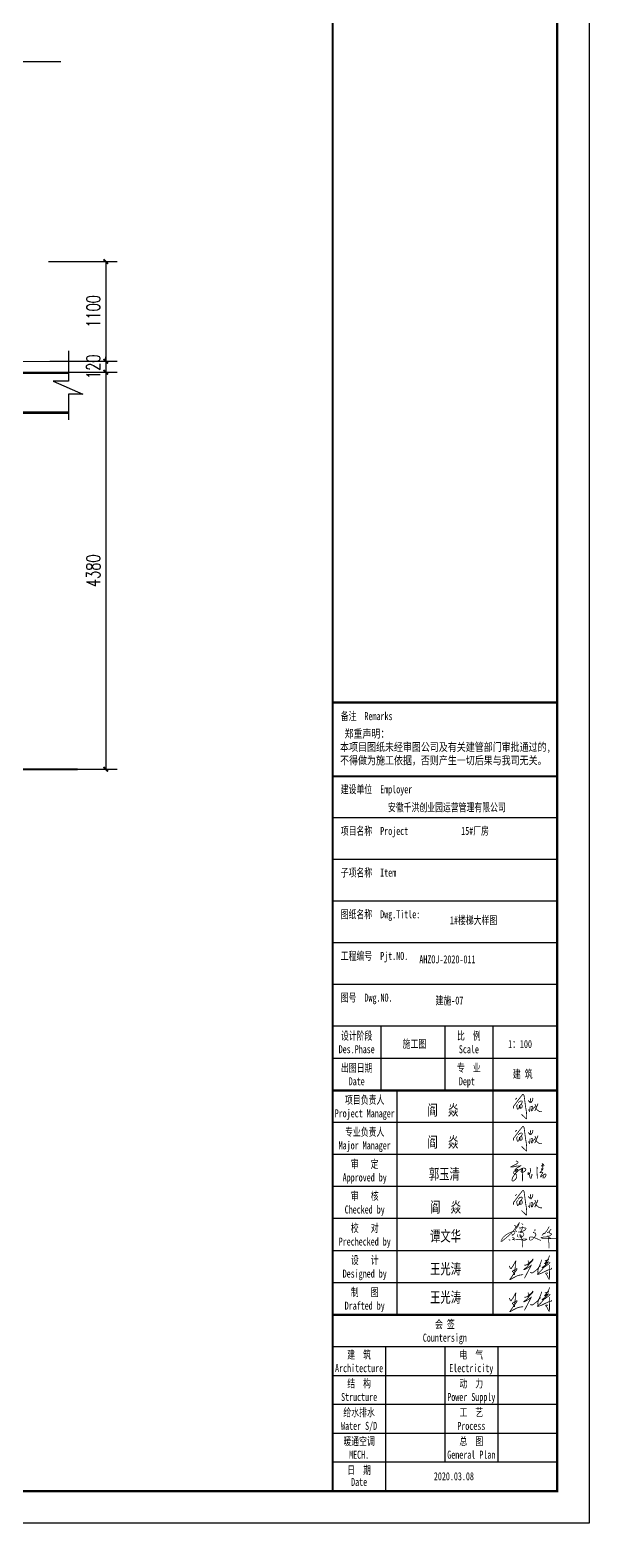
# Model space of a CAD drawing. Extents: x 177291 to 1288761, y 177638 to 322898.
# Drawn here: x 803944 to 810111, y 293928 to 310399 of the extents above; entities that cross this region are included whole.
import ezdxf
from ezdxf.enums import TextEntityAlignment as Align

# ---------------------------------------------------------------- set-up
doc = ezdxf.new("R2010")
doc.units = 0
doc.header["$LTSCALE"] = 1000
for name, color, linetype in [('002', 3, 'Continuous'), ('AXIS', 3, 'Continuous'), ('BORDER', 7, 'Continuous'), ('GZ', 50, 'Continuous'), ('NUM', 7, 'Continuous'), ('PUB_TEXT', 7, 'Continuous'), ('PUB_TITLE', 4, 'Continuous'), ('WALL', 9, 'Continuous'), ('填充', 251, 'Continuous')]:
    doc.layers.add(name, color=color, linetype=linetype)
doc.styles.add('_gyy_title_ST', font='', dxfattribs={"width": 0.8})
doc.styles.add('_TCH_DIM_T3', font='SIMPLEX', dxfattribs={"width": 0.705882, "bigfont": 'GBCBIG'})
doc.styles.get('_gyy_title_ST').set_extended_font_data('SimSun')
doc.dimstyles.new('_TCH_ARCH&&50', dxfattribs={"dimtxt": 148.75, "dimasz": 50, "dimexe": 125, "dimexo": 150, "dimgap": 63.125, "dimtad": 1, "dimdec": 0, "dimzin": 0, "dimdsep": 46, "dimtxsty": '_TCH_DIM_T3', "dimblk": 'ARCHTICK', "dimcen": 0.09, "dimclrt": 7, "dimazin": 2, "dimtfac": 1, "dimtdec": 0, "dimtix": 1, "dimtmove": 2, "dimatfit": 3, "dimfxl": 1, "dimtolj": 1, "dimtzin": 0, "dimarcsym": 0})

# ---------------------------------------------------------------- blocks, each defined once
blk = doc.blocks.new('asdf')
at = {"color": 2, "lineweight": 25, "const_width": 25}
for points in [[(2531180, 1895021), (2531310, 1895199)], [(2531201, 1895196), (2531253, 1895242)], [(2531310, 1895199), (2531428, 1895348)], [(2531428, 1895348), (2531455, 1895365)], [(2531455, 1895365), (2531480, 1895318)], [(2531480, 1895318), (2531529, 1894945)], [(2531612, 1895178), (2531630, 1895135)], [(2531681, 1895194), (2531671, 1895149)], [(2531677, 1895238), (2531681, 1895194)], [(2531744, 1895184), (2531734, 1895144)], [(2531740, 1895244), (2531751, 1895233)], [(2531751, 1895205), (2531744, 1895184)], [(2531751, 1895233), (2531751, 1895205)], [(2531144, 1894910), (2531152, 1894991)], [(2531152, 1894991), (2531180, 1895021)], [(2531288, 1895046), (2531245, 1895006)], [(2531245, 1895006), (2531261, 1894932)], [(2531261, 1894932), (2531271, 1894889)], [(2531271, 1894889), (2531288, 1894893)], [(2531288, 1894893), (2531319, 1894920)], [(2531301, 1895084), (2531314, 1895109)], [(2531314, 1895109), (2531322, 1895121)], [(2531319, 1894920), (2531321, 1894951)], [(2531321, 1894951), (2531334, 1894984)], [(2531322, 1895121), (2531341, 1895136)], [(2531338, 1894938), (2531326, 1894956)], [(2531334, 1894984), (2531336, 1895022)], [(2531346, 1894925), (2531338, 1894938)], [(2531339, 1894936), (2531360, 1894945)], [(2531341, 1895136), (2531372, 1895148)], [(2531345, 1894996), (2531367, 1895042)], [(2531387, 1894925), (2531346, 1894925)], [(2531360, 1894945), (2531351, 1894996)], [(2531367, 1895042), (2531382, 1895054)], [(2531372, 1895148), (2531403, 1895151)], [(2531382, 1895054), (2531401, 1895042)], [(2531409, 1894940), (2531387, 1894925)], [(2531407, 1895082), (2531389, 1895056)], [(2531555, 1894585), (2531397, 1894735)], [(2531401, 1895042), (2531414, 1895027)], [(2531403, 1895151), (2531421, 1895140)], [(2531423, 1895114), (2531407, 1895082)], [(2531421, 1894971), (2531409, 1894940)], [(2531414, 1895027), (2531422, 1895000)], [(2531421, 1895140), (2531423, 1895114)], [(2531422, 1895000), (2531421, 1894971)], [(2531529, 1894945), (2531550, 1894833)], [(2531550, 1894833), (2531558, 1894732)], [(2531558, 1894732), (2531558, 1894626)], [(2531610, 1894887), (2531611, 1894847)], [(2531630, 1895135), (2531645, 1895132)], [(2531658, 1894880), (2531641, 1894811)], [(2531645, 1895132), (2531659, 1895133)], [(2531658, 1895106), (2531656, 1895092)], [(2531671, 1895149), (2531658, 1895106)], [(2531664, 1894948), (2531658, 1894880)], [(2531661, 1894978), (2531664, 1894948)], [(2531671, 1895106), (2531703, 1895096)], [(2531712, 1895127), (2531687, 1895132)], [(2531690, 1894965), (2531741, 1894991)], [(2531728, 1894906), (2531694, 1894847)], [(2531694, 1894847), (2531720, 1894839)], [(2531703, 1895096), (2531716, 1895110)], [(2531734, 1895144), (2531712, 1895127)], [(2531720, 1894839), (2531758, 1894885)], [(2531741, 1894991), (2531728, 1894906)], [(2531758, 1894919), (2531804, 1894953)], [(2531758, 1894885), (2531758, 1894919)], [(2531804, 1894953), (2531821, 1894982)], [(2531835, 1894880), (2531810, 1894836)], [(2531817, 1895058), (2531855, 1894974)], [(2531845, 1894919), (2531835, 1894880)], [(2531855, 1894974), (2531845, 1894919)], [(2531855, 1894949), (2531853, 1894942)], [(2531853, 1894942), (2531864, 1894888)], [(2531878, 1894974), (2531855, 1894949)], [(2531862, 1894897), (2531907, 1894859)], [(2531912, 1895067), (2531878, 1894974)], [(2531907, 1894859), (2531945, 1894828)], [(2531945, 1894828), (2531993, 1894816)], [(2531993, 1894816), (2532034, 1894816)], [(2531558, 1894626), (2531555, 1894585)]]:
    blk.add_lwpolyline(points, dxfattribs=at)
blk = doc.blocks.new('wfadf')
at = {"color": 2, "lineweight": 25, "const_width": 25}
for points in [[(2531221, 1893280), (2531268, 1893267), (2531280, 1893258), (2531285, 1893250), (2531289, 1893239), (2531287, 1893226), (2531279, 1893214), (2531266, 1893200), (2531240, 1893184), (2531192, 1893157), (2531155, 1893142), (2531122, 1893123), (2531089, 1893107), (2531063, 1893096), (2531061, 1893091), (2531109, 1893090), (2531136, 1893095), (2531162, 1893099), (2531182, 1893103), (2531204, 1893109), (2531229, 1893116), (2531261, 1893123), (2531306, 1893123), (2531348, 1893125), (2531368, 1893126), (2531354, 1893113), (2531289, 1893081), (2531258, 1893060), (2531236, 1893048), (2531213, 1893026), (2531203, 1893014), (2531197, 1892999), (2531197, 1892980), (2531197, 1892967), (2531201, 1892959), (2531209, 1892956), (2531223, 1892960), (2531255, 1892976), (2531265, 1892983), (2531278, 1892994), (2531283, 1893005), (2531283, 1893010), (2531280, 1893016), (2531268, 1893016), (2531256, 1893014), (2531231, 1892999), (2531206, 1892983), (2531187, 1892967), (2531163, 1892946), (2531155, 1892932), (2531152, 1892912), (2531156, 1892892), (2531169, 1892880), (2531194, 1892873), (2531218, 1892866), (2531239, 1892852), (2531246, 1892838), (2531245, 1892809), (2531246, 1892782), (2531243, 1892758), (2531229, 1892732), (2531210, 1892706), (2531188, 1892686), (2531165, 1892668), (2531149, 1892657), (2531130, 1892654), (2531116, 1892655), (2531107, 1892664), (2531102, 1892674), (2531102, 1892689), (2531104, 1892708), (2531111, 1892733), (2531129, 1892774), (2531149, 1892807), (2531168, 1892837), (2531190, 1892865), (2531212, 1892893), (2531255, 1892938), (2531298, 1892974), (2531333, 1893002), (2531366, 1893021), (2531413, 1893044), (2531436, 1893054), (2531455, 1893058), (2531478, 1893058), (2531506, 1893051), (2531525, 1893038), (2531531, 1893026), (2531534, 1893013), (2531528, 1892997), (2531522, 1892981), (2531502, 1892960), (2531479, 1892944), (2531442, 1892928), (2531413, 1892927), (2531395, 1892933), (2531387, 1892949), (2531386, 1892964), (2531390, 1892977), (2531398, 1892992), (2531412, 1893015), (2531422, 1893021), (2531431, 1893022), (2531425, 1892920), (2531430, 1892817), (2531432, 1892667), (2531432, 1892642)], [(2531661, 1893048), (2531679, 1893035), (2531682, 1893015), (2531680, 1892967), (2531667, 1892912), (2531644, 1892876), (2531631, 1892856), (2531618, 1892849), (2531606, 1892849), (2531599, 1892860), (2531598, 1892890), (2531603, 1892914), (2531616, 1892915), (2531626, 1892898), (2531636, 1892856), (2531655, 1892804), (2531659, 1892776), (2531664, 1892764), (2531672, 1892749), (2531680, 1892740), (2531686, 1892737), (2531691, 1892736), (2531697, 1892739), (2531704, 1892762), (2531713, 1892817), (2531715, 1892846), (2531715, 1892856), (2531741, 1892842), (2531758, 1892842)], [(2531889, 1893096), (2531883, 1892990), (2531884, 1892899), (2531891, 1892801), (2531895, 1892727)], [(2531975, 1892927), (2531970, 1892912)], [(2531970, 1892912), (2531986, 1892913)], [(2531999, 1892940), (2531975, 1892927)], [(2531986, 1892913), (2531999, 1892914)], [(2532033, 1892977), (2531999, 1892940)], [(2531999, 1892914), (2532006, 1892916)], [(2532003, 1893125), (2532035, 1893127)], [(2532006, 1892916), (2532021, 1892922)], [(2532019, 1893041), (2532060, 1893017)], [(2532020, 1893041), (2532019, 1893034), (2532020, 1893030), (2532021, 1893025), (2532022, 1893021), (2532024, 1893017), (2532028, 1893015), (2532030, 1893014), (2532052, 1893011), (2532057, 1893011)], [(2532021, 1892922), (2532026, 1892925)], [(2532055, 1892899), (2532021, 1892847)], [(2532026, 1892925), (2532030, 1892927)], [(2532030, 1892927), (2532039, 1892927)], [(2532060, 1893017), (2532033, 1892977)], [(2532035, 1893127), (2532056, 1893125)], [(2532039, 1892927), (2532055, 1892923)], [(2532045, 1893207), (2532044, 1893200)], [(2532044, 1893200), (2532056, 1893113)], [(2532059, 1893195), (2532045, 1893207)], [(2532055, 1892923), (2532063, 1892920)], [(2532064, 1892913), (2532055, 1892899)], [(2532056, 1893125), (2532090, 1893125)], [(2532056, 1893113), (2532062, 1893074)], [(2532064, 1893030), (2532057, 1893011)], [(2532075, 1893175), (2532059, 1893195)], [(2532062, 1893074), (2532064, 1893030)], [(2532063, 1892920), (2532064, 1892913)], [(2532063, 1892827), (2532100, 1892857)], [(2532091, 1893154), (2532075, 1893175)], [(2532090, 1893125), (2532105, 1893125)], [(2532105, 1893125), (2532091, 1893154)], [(2532100, 1892857), (2532115, 1892866)], [(2532115, 1892866), (2532132, 1892870)], [(2532132, 1892870), (2532148, 1892870)], [(2532148, 1892870), (2532160, 1892865)], [(2532160, 1892865), (2532166, 1892855)], [(2532166, 1892855), (2532164, 1892834)], [(2531992, 1892787), (2531992, 1892776)], [(2531992, 1892776), (2531999, 1892774)], [(2531996, 1892806), (2531992, 1892787)], [(2532021, 1892847), (2531996, 1892806)], [(2531999, 1892774), (2532017, 1892789)], [(2532017, 1892789), (2532063, 1892827)], [(2532085, 1892819), (2532074, 1892766), (2532074, 1892741), (2532074, 1892734)], [(2532119, 1892759), (2532108, 1892755)], [(2532129, 1892774), (2532119, 1892759)], [(2532133, 1892737), (2532125, 1892733)], [(2532150, 1892805), (2532129, 1892774)], [(2532164, 1892834), (2532150, 1892805)]]:
    blk.add_lwpolyline(points, dxfattribs=at)
blk = doc.blocks.new('2')
at = {"color": 2, "lineweight": 25, "const_width": 25}
for points in [[(2531019, 1890007), (2531024, 1889993), (2531029, 1889982), (2531032, 1889973), (2531035, 1889965), (2531037, 1889959), (2531039, 1889954), (2531041, 1889950), (2531042, 1889946), (2531044, 1889942), (2531045, 1889939), (2531047, 1889936), (2531049, 1889933), (2531050, 1889931), (2531052, 1889928), (2531054, 1889926), (2531057, 1889924), (2531059, 1889922), (2531061, 1889921), (2531064, 1889919), (2531066, 1889918), (2531068, 1889918), (2531070, 1889917), (2531072, 1889917), (2531074, 1889918), (2531075, 1889918), (2531077, 1889920), (2531078, 1889921), (2531079, 1889923), (2531079, 1889925), (2531080, 1889927), (2531081, 1889930), (2531082, 1889932), (2531083, 1889935), (2531084, 1889937), (2531085, 1889940), (2531087, 1889942), (2531089, 1889945), (2531091, 1889948), (2531093, 1889951), (2531096, 1889955), (2531099, 1889958), (2531102, 1889962), (2531106, 1889966), (2531110, 1889971), (2531113, 1889975), (2531117, 1889979), (2531121, 1889984), (2531124, 1889989), (2531128, 1889994), (2531131, 1889999), (2531134, 1890004), (2531137, 1890010), (2531140, 1890015), (2531143, 1890021), (2531145, 1890026), (2531148, 1890032), (2531152, 1890038), (2531155, 1890044), (2531158, 1890051), (2531161, 1890057), (2531165, 1890064), (2531168, 1890070), (2531172, 1890077), (2531175, 1890084), (2531179, 1890091), (2531182, 1890097), (2531186, 1890104), (2531189, 1890111), (2531192, 1890117), (2531195, 1890123), (2531198, 1890128), (2531201, 1890134), (2531204, 1890138), (2531207, 1890143), (2531209, 1890146), (2531211, 1890150), (2531214, 1890152), (2531216, 1890155), (2531217, 1890157), (2531219, 1890158), (2531220, 1890159), (2531221, 1890160), (2531223, 1890161), (2531223, 1890161), (2531224, 1890161), (2531225, 1890161), (2531225, 1890161), (2531226, 1890161), (2531226, 1890161), (2531226, 1890160), (2531226, 1890160), (2531226, 1890159), (2531226, 1890158), (2531225, 1890157), (2531225, 1890156), (2531224, 1890155), (2531224, 1890153), (2531223, 1890151), (2531222, 1890149), (2531221, 1890147), (2531221, 1890144), (2531220, 1890141), (2531219, 1890138), (2531218, 1890135), (2531217, 1890131), (2531216, 1890127), (2531215, 1890123), (2531215, 1890119), (2531214, 1890115), (2531213, 1890110), (2531212, 1890105), (2531212, 1890100), (2531211, 1890096), (2531210, 1890091), (2531210, 1890086), (2531209, 1890081), (2531209, 1890076), (2531209, 1890071), (2531208, 1890066), (2531208, 1890062), (2531208, 1890057), (2531208, 1890053), (2531208, 1890049), (2531208, 1890045), (2531207, 1890041), (2531207, 1890036), (2531207, 1890032), (2531207, 1890028), (2531207, 1890024), (2531207, 1890020), (2531207, 1890015), (2531207, 1890010), (2531207, 1890006), (2531207, 1890000), (2531206, 1889995), (2531206, 1889989), (2531205, 1889983), (2531205, 1889976), (2531204, 1889969), (2531203, 1889962), (2531202, 1889954), (2531201, 1889946), (2531200, 1889937), (2531198, 1889927), (2531197, 1889918), (2531196, 1889907), (2531195, 1889897), (2531194, 1889887), (2531193, 1889877), (2531192, 1889867), (2531191, 1889858), (2531190, 1889849), (2531190, 1889841), (2531190, 1889834), (2531189, 1889828), (2531189, 1889822), (2531189, 1889817), (2531189, 1889812), (2531189, 1889807), (2531189, 1889803), (2531188, 1889798), (2531188, 1889794), (2531188, 1889790), (2531188, 1889786), (2531187, 1889782), (2531187, 1889778), (2531187, 1889774), (2531187, 1889771), (2531187, 1889768), (2531186, 1889764), (2531186, 1889762), (2531186, 1889759), (2531186, 1889757), (2531186, 1889754), (2531185, 1889752), (2531185, 1889750), (2531185, 1889749), (2531185, 1889747), (2531185, 1889746), (2531184, 1889744), (2531184, 1889743), (2531184, 1889742), (2531183, 1889741), (2531183, 1889739), (2531182, 1889738), (2531182, 1889737), (2531181, 1889735), (2531180, 1889734), (2531179, 1889733), (2531178, 1889732), (2531177, 1889732), (2531176, 1889732), (2531174, 1889732), (2531173, 1889733), (2531171, 1889734), (2531169, 1889735), (2531167, 1889736), (2531166, 1889738), (2531164, 1889740), (2531163, 1889742), (2531161, 1889743), (2531160, 1889745), (2531159, 1889747), (2531159, 1889749), (2531158, 1889752), (2531157, 1889754), (2531156, 1889757), (2531156, 1889761), (2531155, 1889764), (2531154, 1889769), (2531154, 1889773), (2531153, 1889777), (2531152, 1889782), (2531151, 1889786), (2531150, 1889790), (2531149, 1889794), (2531148, 1889797), (2531147, 1889800), (2531146, 1889802), (2531145, 1889804), (2531144, 1889806), (2531143, 1889808), (2531141, 1889809), (2531140, 1889811), (2531138, 1889812), (2531137, 1889813), (2531135, 1889815), (2531133, 1889816), (2531131, 1889817), (2531130, 1889819), (2531128, 1889820), (2531126, 1889821), (2531124, 1889823), (2531122, 1889824), (2531120, 1889825), (2531118, 1889827), (2531117, 1889828), (2531115, 1889830), (2531114, 1889831), (2531114, 1889833), (2531114, 1889835), (2531114, 1889837), (2531115, 1889839), (2531116, 1889841), (2531118, 1889844), (2531121, 1889846), (2531124, 1889849), (2531129, 1889852), (2531133, 1889855), (2531139, 1889859), (2531145, 1889862), (2531151, 1889866), (2531158, 1889869), (2531164, 1889873), (2531171, 1889876), (2531177, 1889880), (2531182, 1889883), (2531188, 1889886), (2531193, 1889889), (2531197, 1889891), (2531202, 1889894), (2531207, 1889896), (2531211, 1889899), (2531216, 1889901), (2531220, 1889904), (2531225, 1889907), (2531230, 1889909), (2531234, 1889911), (2531239, 1889914), (2531243, 1889916), (2531246, 1889917), (2531250, 1889919), (2531253, 1889920), (2531255, 1889920), (2531257, 1889920), (2531258, 1889920), (2531259, 1889919), (2531260, 1889918), (2531260, 1889916), (2531260, 1889913), (2531259, 1889910), (2531258, 1889906), (2531257, 1889902), (2531255, 1889897), (2531253, 1889892), (2531251, 1889887), (2531248, 1889881), (2531245, 1889876), (2531241, 1889870), (2531237, 1889864), (2531233, 1889858), (2531229, 1889852), (2531224, 1889846), (2531219, 1889840), (2531214, 1889834), (2531209, 1889828), (2531204, 1889822), (2531199, 1889815), (2531194, 1889809), (2531189, 1889802), (2531184, 1889796), (2531179, 1889790), (2531175, 1889783), (2531170, 1889777), (2531166, 1889771), (2531162, 1889765), (2531157, 1889759), (2531153, 1889752), (2531148, 1889744), (2531142, 1889736), (2531136, 1889727), (2531129, 1889717), (2531122, 1889705), (2531113, 1889693), (2531104, 1889680), (2531095, 1889667), (2531086, 1889655), (2531078, 1889642), (2531070, 1889631), (2531063, 1889621), (2531057, 1889612), (2531052, 1889605), (2531048, 1889600), (2531045, 1889595), (2531042, 1889592), (2531041, 1889589), (2531039, 1889587), (2531038, 1889585), (2531037, 1889584), (2531036, 1889582), (2531035, 1889581), (2531035, 1889580), (2531035, 1889580), (2531035, 1889579), (2531036, 1889579), (2531037, 1889579), (2531038, 1889578), (2531040, 1889578), (2531042, 1889578), (2531045, 1889578), (2531047, 1889579), (2531050, 1889579), (2531053, 1889580), (2531055, 1889581), (2531058, 1889582), (2531061, 1889583), (2531063, 1889585), (2531066, 1889587), (2531068, 1889589), (2531071, 1889591), (2531074, 1889593), (2531077, 1889595), (2531079, 1889597), (2531082, 1889599), (2531085, 1889601), (2531089, 1889604), (2531092, 1889606), (2531095, 1889608), (2531099, 1889610), (2531103, 1889612), (2531106, 1889615), (2531110, 1889617), (2531115, 1889619), (2531119, 1889622), (2531124, 1889624), (2531128, 1889626), (2531133, 1889629), (2531139, 1889632), (2531144, 1889634), (2531150, 1889637), (2531156, 1889640), (2531162, 1889643), (2531168, 1889646), (2531175, 1889649), (2531181, 1889653), (2531188, 1889656), (2531195, 1889660), (2531202, 1889664), (2531209, 1889667), (2531216, 1889671), (2531223, 1889675), (2531229, 1889678), (2531236, 1889682), (2531242, 1889685), (2531248, 1889688), (2531253, 1889691), (2531259, 1889693), (2531264, 1889695), (2531269, 1889698), (2531274, 1889700), (2531280, 1889701), (2531285, 1889703), (2531290, 1889705), (2531296, 1889707), (2531302, 1889709), (2531308, 1889710), (2531314, 1889712), (2531321, 1889713), (2531327, 1889715), (2531334, 1889716), (2531341, 1889717), (2531348, 1889719), (2531355, 1889720), (2531361, 1889721), (2531368, 1889722), (2531374, 1889723), (2531380, 1889724), (2531386, 1889725), (2531391, 1889725), (2531396, 1889726), (2531401, 1889727), (2531405, 1889728), (2531410, 1889729), (2531414, 1889729), (2531418, 1889730), (2531422, 1889730), (2531426, 1889730), (2531430, 1889730), (2531434, 1889730), (2531438, 1889729), (2531441, 1889728), (2531444, 1889726), (2531446, 1889724), (2531447, 1889721)], [(2531488, 1890029), (2531501, 1890027), (2531514, 1890027), (2531524, 1890028), (2531533, 1890030), (2531542, 1890033), (2531549, 1890036), (2531555, 1890040), (2531561, 1890044), (2531567, 1890047), (2531572, 1890050), (2531577, 1890053), (2531582, 1890056), (2531587, 1890059), (2531591, 1890062), (2531596, 1890065), (2531600, 1890068), (2531605, 1890071), (2531610, 1890074), (2531614, 1890077), (2531618, 1890081), (2531623, 1890084), (2531627, 1890088), (2531631, 1890091), (2531636, 1890095), (2531640, 1890099), (2531643, 1890102), (2531647, 1890106), (2531651, 1890110), (2531656, 1890114), (2531660, 1890119), (2531665, 1890123), (2531670, 1890128), (2531676, 1890133), (2531681, 1890138), (2531687, 1890143), (2531694, 1890148), (2531700, 1890153), (2531705, 1890158), (2531711, 1890163), (2531715, 1890167), (2531720, 1890172), (2531723, 1890175), (2531726, 1890179), (2531729, 1890183), (2531732, 1890186), (2531734, 1890190), (2531736, 1890193), (2531738, 1890196), (2531740, 1890199), (2531742, 1890202), (2531744, 1890205), (2531746, 1890208), (2531748, 1890210), (2531749, 1890213), (2531751, 1890214), (2531753, 1890216), (2531754, 1890216), (2531755, 1890217), (2531756, 1890216), (2531757, 1890215), (2531757, 1890214), (2531758, 1890212), (2531757, 1890209), (2531757, 1890206), (2531756, 1890202), (2531754, 1890197), (2531752, 1890192), (2531750, 1890186), (2531747, 1890179), (2531743, 1890173), (2531738, 1890166), (2531732, 1890158), (2531726, 1890150), (2531718, 1890143), (2531710, 1890135), (2531702, 1890126), (2531694, 1890118), (2531685, 1890110), (2531677, 1890102), (2531669, 1890094), (2531662, 1890087), (2531655, 1890079), (2531649, 1890072), (2531643, 1890065), (2531637, 1890058), (2531632, 1890051), (2531627, 1890044), (2531622, 1890036), (2531617, 1890029), (2531612, 1890022), (2531606, 1890015), (2531601, 1890008), (2531596, 1890001), (2531590, 1889993), (2531584, 1889986), (2531578, 1889979), (2531571, 1889973), (2531564, 1889966), (2531556, 1889960), (2531548, 1889953), (2531541, 1889947), (2531533, 1889942), (2531526, 1889936), (2531518, 1889931), (2531511, 1889926), (2531505, 1889922), (2531499, 1889917), (2531493, 1889913), (2531488, 1889910), (2531483, 1889906), (2531479, 1889903), (2531476, 1889900), (2531473, 1889897), (2531471, 1889894), (2531469, 1889892), (2531468, 1889889), (2531468, 1889887), (2531469, 1889886), (2531471, 1889885), (2531473, 1889885), (2531476, 1889885), (2531480, 1889885), (2531484, 1889886), (2531489, 1889888), (2531494, 1889889), (2531500, 1889892), (2531505, 1889894), (2531511, 1889897), (2531516, 1889900), (2531522, 1889903), (2531527, 1889906), (2531533, 1889910), (2531539, 1889913), (2531545, 1889917), (2531551, 1889921), (2531558, 1889926), (2531565, 1889930), (2531573, 1889935), (2531581, 1889940), (2531589, 1889944), (2531597, 1889949), (2531604, 1889954), (2531612, 1889959), (2531619, 1889964), (2531626, 1889969), (2531633, 1889973), (2531639, 1889978), (2531645, 1889983), (2531651, 1889987), (2531656, 1889991), (2531661, 1889995), (2531666, 1890000), (2531671, 1890004), (2531676, 1890007), (2531680, 1890011), (2531685, 1890015), (2531689, 1890018), (2531692, 1890021), (2531695, 1890024), (2531698, 1890027), (2531700, 1890028), (2531700, 1890025), (2531693, 1890011), (2531679, 1889982), (2531654, 1889933), (2531616, 1889860), (2531562, 1889757), (2531490, 1889619)], [(2531601, 1890175), (2531603, 1890171), (2531605, 1890167), (2531606, 1890162), (2531607, 1890156), (2531608, 1890151), (2531609, 1890145), (2531609, 1890139), (2531609, 1890134), (2531610, 1890128), (2531610, 1890123), (2531610, 1890117), (2531610, 1890112), (2531610, 1890107), (2531610, 1890101), (2531609, 1890095), (2531609, 1890090), (2531609, 1890083), (2531609, 1890077), (2531608, 1890069), (2531608, 1890061), (2531607, 1890051), (2531607, 1890040), (2531606, 1890027), (2531605, 1890013)], [(2532270, 1890333), (2532269, 1890321), (2532267, 1890308), (2532263, 1890295), (2532257, 1890281), (2532251, 1890268), (2532244, 1890254), (2532237, 1890240), (2532230, 1890226), (2532223, 1890213), (2532216, 1890199), (2532210, 1890186), (2532203, 1890173), (2532197, 1890160), (2532191, 1890147), (2532185, 1890134), (2532179, 1890122), (2532173, 1890109), (2532167, 1890096), (2532161, 1890084), (2532156, 1890072), (2532151, 1890061), (2532146, 1890051), (2532142, 1890042), (2532138, 1890033), (2532134, 1890026), (2532131, 1890020), (2532129, 1890015), (2532126, 1890011), (2532124, 1890007), (2532122, 1890004), (2532121, 1890001), (2532119, 1889998), (2532117, 1889994), (2532115, 1889991), (2532113, 1889988), (2532110, 1889984), (2532108, 1889980), (2532106, 1889977), (2532104, 1889973), (2532101, 1889969), (2532099, 1889965), (2532096, 1889961), (2532093, 1889957), (2532091, 1889954), (2532088, 1889950), (2532085, 1889946), (2532082, 1889942), (2532079, 1889939), (2532077, 1889936), (2532074, 1889932), (2532070, 1889929), (2532067, 1889926), (2532064, 1889922), (2532060, 1889918), (2532056, 1889913), (2532051, 1889908), (2532046, 1889902), (2532041, 1889895), (2532035, 1889888), (2532028, 1889880), (2532021, 1889872), (2532014, 1889863), (2532006, 1889854), (2531997, 1889845), (2531988, 1889836), (2531979, 1889827), (2531969, 1889817), (2531960, 1889809), (2531951, 1889800), (2531942, 1889792), (2531934, 1889785), (2531928, 1889779), (2531922, 1889774), (2531918, 1889771), (2531914, 1889767), (2531911, 1889765), (2531909, 1889763), (2531907, 1889762), (2531905, 1889761), (2531903, 1889760), (2531902, 1889760), (2531900, 1889759), (2531898, 1889758), (2531896, 1889758), (2531895, 1889757), (2531894, 1889756), (2531893, 1889755), (2531892, 1889754), (2531892, 1889752), (2531892, 1889751), (2531893, 1889750), (2531894, 1889748), (2531895, 1889747), (2531897, 1889745), (2531899, 1889744), (2531902, 1889744), (2531904, 1889743), (2531907, 1889743), (2531911, 1889743), (2531914, 1889744), (2531919, 1889745), (2531923, 1889746), (2531929, 1889747), (2531935, 1889749), (2531941, 1889751), (2531948, 1889753), (2531956, 1889755), (2531963, 1889757), (2531970, 1889760), (2531978, 1889762), (2531985, 1889765), (2531991, 1889767), (2531997, 1889769), (2532003, 1889771), (2532008, 1889773), (2532012, 1889775), (2532017, 1889776), (2532021, 1889778), (2532025, 1889780), (2532030, 1889782), (2532035, 1889784), (2532039, 1889787), (2532045, 1889789), (2532050, 1889792), (2532055, 1889794), (2532060, 1889797), (2532066, 1889800), (2532071, 1889802), (2532077, 1889805), (2532082, 1889808), (2532088, 1889811), (2532094, 1889814), (2532100, 1889817), (2532105, 1889820), (2532112, 1889823), (2532118, 1889826), (2532125, 1889829), (2532131, 1889833), (2532138, 1889836), (2532145, 1889839), (2532152, 1889842), (2532158, 1889845), (2532164, 1889847), (2532170, 1889850), (2532175, 1889853), (2532180, 1889855), (2532184, 1889857), (2532189, 1889859), (2532193, 1889861), (2532197, 1889863), (2532201, 1889865), (2532205, 1889867), (2532209, 1889869), (2532213, 1889871), (2532217, 1889873), (2532221, 1889874), (2532225, 1889876), (2532230, 1889878), (2532234, 1889880), (2532238, 1889881), (2532241, 1889883), (2532245, 1889884), (2532249, 1889886), (2532253, 1889887), (2532257, 1889888), (2532262, 1889890), (2532267, 1889891), (2532272, 1889893), (2532278, 1889894), (2532285, 1889896), (2532291, 1889898), (2532298, 1889900), (2532305, 1889901), (2532312, 1889903), (2532318, 1889905), (2532324, 1889906), (2532330, 1889908), (2532335, 1889909), (2532339, 1889911), (2532341, 1889914), (2532342, 1889919), (2532341, 1889924), (2532338, 1889932), (2532333, 1889941)], [(2532031, 1890203), (2532029, 1890195), (2532026, 1890184), (2532021, 1890169), (2532015, 1890153), (2532009, 1890134), (2532002, 1890115), (2531995, 1890096), (2531988, 1890077), (2531981, 1890060), (2531975, 1890044), (2531968, 1890029), (2531963, 1890015), (2531957, 1890001), (2531952, 1889988), (2531947, 1889975), (2531942, 1889963), (2531937, 1889951), (2531933, 1889938), (2531928, 1889926), (2531924, 1889914), (2531921, 1889902), (2531917, 1889891), (2531914, 1889880), (2531912, 1889869), (2531911, 1889858), (2531909, 1889848), (2531909, 1889838), (2531909, 1889829), (2531909, 1889820), (2531909, 1889812), (2531910, 1889805), (2531911, 1889798), (2531912, 1889791), (2531914, 1889785), (2531916, 1889779), (2531918, 1889774), (2531921, 1889768), (2531924, 1889763), (2531927, 1889757), (2531931, 1889751)], [(2532128, 1890159), (2532135, 1890163), (2532143, 1890166), (2532150, 1890169), (2532158, 1890172), (2532166, 1890175), (2532175, 1890178), (2532183, 1890181), (2532192, 1890184), (2532201, 1890187), (2532210, 1890191), (2532219, 1890194), (2532226, 1890197), (2532233, 1890200), (2532239, 1890201), (2532243, 1890202), (2532245, 1890203), (2532245, 1890202), (2532243, 1890199), (2532239, 1890197), (2532234, 1890193), (2532228, 1890188), (2532221, 1890183), (2532214, 1890178), (2532206, 1890171), (2532199, 1890165), (2532191, 1890159), (2532184, 1890152), (2532177, 1890145), (2532170, 1890138), (2532163, 1890131), (2532157, 1890125), (2532152, 1890119), (2532146, 1890113), (2532141, 1890107), (2532137, 1890102), (2532133, 1890097), (2532129, 1890092), (2532126, 1890088), (2532123, 1890085), (2532121, 1890082), (2532119, 1890079), (2532118, 1890077), (2532117, 1890075), (2532117, 1890074), (2532117, 1890073), (2532118, 1890073), (2532120, 1890073), (2532122, 1890074), (2532126, 1890075), (2532129, 1890077), (2532134, 1890079), (2532139, 1890081), (2532144, 1890083), (2532150, 1890086), (2532156, 1890089), (2532163, 1890093), (2532170, 1890096), (2532177, 1890100), (2532184, 1890103), (2532190, 1890107), (2532197, 1890111), (2532204, 1890115), (2532210, 1890118), (2532216, 1890122), (2532222, 1890126), (2532226, 1890129), (2532231, 1890132), (2532234, 1890135), (2532236, 1890136), (2532237, 1890136), (2532237, 1890135), (2532236, 1890132), (2532234, 1890128), (2532230, 1890122), (2532225, 1890114), (2532219, 1890106), (2532212, 1890098), (2532205, 1890089), (2532198, 1890080), (2532190, 1890071), (2532183, 1890063), (2532175, 1890056), (2532168, 1890049), (2532160, 1890042), (2532153, 1890037), (2532146, 1890031), (2532139, 1890026), (2532132, 1890021), (2532125, 1890016), (2532118, 1890011), (2532112, 1890007), (2532105, 1890002), (2532099, 1889998), (2532093, 1889993), (2532086, 1889989), (2532079, 1889985), (2532073, 1889980), (2532066, 1889976), (2532060, 1889971), (2532054, 1889967), (2532049, 1889963), (2532045, 1889960), (2532042, 1889957), (2532040, 1889954), (2532040, 1889952), (2532041, 1889950), (2532044, 1889950), (2532048, 1889949), (2532053, 1889950), (2532059, 1889951), (2532066, 1889952), (2532073, 1889955), (2532081, 1889958), (2532090, 1889961), (2532098, 1889965), (2532107, 1889969), (2532116, 1889974), (2532124, 1889979), (2532132, 1889984), (2532140, 1889988), (2532147, 1889993), (2532154, 1889998), (2532160, 1890002), (2532166, 1890007), (2532171, 1890011), (2532176, 1890015), (2532182, 1890019), (2532187, 1890023), (2532193, 1890027), (2532198, 1890031), (2532204, 1890035), (2532210, 1890039), (2532215, 1890042), (2532221, 1890046), (2532227, 1890050), (2532232, 1890054), (2532237, 1890058), (2532242, 1890062), (2532247, 1890066), (2532252, 1890070), (2532256, 1890074), (2532261, 1890078), (2532265, 1890082), (2532268, 1890086), (2532272, 1890090), (2532275, 1890094), (2532277, 1890099), (2532280, 1890104), (2532282, 1890109), (2532283, 1890115), (2532284, 1890122), (2532284, 1890130)], [(2531669, 1889811), (2531674, 1889805), (2531679, 1889800), (2531684, 1889797), (2531688, 1889794), (2531693, 1889792), (2531696, 1889791), (2531700, 1889791), (2531703, 1889790), (2531706, 1889790), (2531708, 1889790), (2531711, 1889789), (2531713, 1889789), (2531716, 1889789), (2531718, 1889789), (2531720, 1889789), (2531722, 1889789), (2531725, 1889789), (2531728, 1889788), (2531730, 1889789), (2531733, 1889789), (2531736, 1889789), (2531739, 1889790), (2531742, 1889790), (2531746, 1889791), (2531749, 1889793), (2531752, 1889794), (2531756, 1889796), (2531759, 1889798), (2531763, 1889800), (2531766, 1889802), (2531770, 1889805), (2531773, 1889808), (2531777, 1889811), (2531781, 1889814), (2531785, 1889817), (2531789, 1889821), (2531794, 1889825), (2531800, 1889829), (2531806, 1889834), (2531813, 1889840), (2531821, 1889846), (2531829, 1889852), (2531838, 1889859), (2531848, 1889866), (2531857, 1889873), (2531865, 1889880), (2531873, 1889886), (2531881, 1889892), (2531887, 1889898), (2531892, 1889903), (2531897, 1889907), (2531901, 1889912), (2531904, 1889916), (2531907, 1889921), (2531911, 1889925), (2531914, 1889930), (2531918, 1889936), (2531922, 1889941), (2531926, 1889947), (2531931, 1889953), (2531936, 1889960), (2531942, 1889966), (2531948, 1889972), (2531954, 1889979), (2531961, 1889985), (2531968, 1889990), (2531975, 1889996), (2531981, 1890000), (2531987, 1890005), (2531992, 1890008), (2531996, 1890011), (2531999, 1890014)], [(2532272, 1890022), (2532274, 1890006), (2532275, 1889991), (2532275, 1889976), (2532276, 1889961), (2532276, 1889947), (2532276, 1889932), (2532275, 1889918), (2532275, 1889905), (2532275, 1889891), (2532275, 1889878), (2532275, 1889865), (2532275, 1889853), (2532275, 1889841), (2532274, 1889831), (2532274, 1889821), (2532274, 1889813), (2532274, 1889805), (2532274, 1889799), (2532274, 1889794), (2532274, 1889789), (2532273, 1889784), (2532273, 1889780), (2532273, 1889776), (2532273, 1889771), (2532273, 1889766), (2532273, 1889761), (2532273, 1889755), (2532273, 1889750), (2532273, 1889744), (2532273, 1889737), (2532273, 1889731), (2532273, 1889725), (2532273, 1889719), (2532273, 1889713), (2532273, 1889707), (2532273, 1889701), (2532273, 1889695), (2532273, 1889689), (2532273, 1889683), (2532273, 1889677), (2532272, 1889671), (2532272, 1889665), (2532271, 1889658), (2532271, 1889653), (2532270, 1889647), (2532270, 1889641), (2532269, 1889636), (2532269, 1889631), (2532268, 1889626), (2532268, 1889622), (2532268, 1889618), (2532267, 1889614), (2532267, 1889611), (2532267, 1889608), (2532267, 1889605), (2532267, 1889602), (2532267, 1889600), (2532267, 1889597), (2532266, 1889596), (2532266, 1889594), (2532266, 1889593), (2532265, 1889592), (2532264, 1889592), (2532262, 1889592), (2532260, 1889592), (2532257, 1889594), (2532254, 1889596), (2532251, 1889598), (2532248, 1889601), (2532244, 1889605), (2532241, 1889610), (2532238, 1889615), (2532235, 1889621), (2532232, 1889628), (2532229, 1889636), (2532226, 1889644), (2532223, 1889651), (2532221, 1889659), (2532218, 1889667), (2532215, 1889674), (2532213, 1889680), (2532210, 1889686), (2532207, 1889691), (2532204, 1889696), (2532202, 1889701), (2532199, 1889705), (2532196, 1889709), (2532194, 1889712), (2532191, 1889716), (2532188, 1889720), (2532186, 1889723), (2532183, 1889726), (2532181, 1889729), (2532178, 1889733), (2532176, 1889736), (2532173, 1889739), (2532171, 1889742), (2532168, 1889745), (2532165, 1889748), (2532163, 1889751), (2532161, 1889754), (2532159, 1889757), (2532157, 1889760), (2532156, 1889763), (2532155, 1889767), (2532154, 1889770), (2532154, 1889773), (2532155, 1889775), (2532156, 1889778), (2532159, 1889780), (2532162, 1889781), (2532166, 1889782), (2532171, 1889783), (2532177, 1889782), (2532183, 1889782), (2532191, 1889781), (2532199, 1889780), (2532208, 1889779), (2532217, 1889778), (2532227, 1889778)]]:
    blk.add_lwpolyline(points, dxfattribs=at)
blk = doc.blocks.new('zsdgs dfg')
at = {"layer": '002', "color": 2, "const_width": 30}
for points in [[(6512075, 493756.04), (6511949.08, 493590.92)], [(6512004.12, 493822.92), (6512039.64, 493850.44)], [(6512039.64, 493850.44), (6512094.68, 493706.92)], [(6512071.8, 493689), (6512063.96, 493636.04)], [(6512232.28, 493974.28), (6512075, 493756.04)], [(6512094.68, 493706.92), (6512165.4, 493809.16)], [(6512165.4, 493809.16), (6512232.28, 493974.28)], [(6512231, 493757.64), (6512259.64, 493726.44)], [(6512259.64, 493726.44), (6512253.4, 493699.08)], [(6512253.4, 493699.08), (6512255.96, 493674.28)], [(6512264.6, 493732.68), (6512290.68, 493743.88)], [(6512290.68, 493743.88), (6512379, 493742.6)], [(6512318.04, 493920.36), (6512376.6, 493889.32)], [(6512361.56, 493807.24), (6512341.72, 493685.48)], [(6512377.72, 493878.12), (6512366.52, 493864.52)], [(6512376.6, 493889.32), (6512377.72, 493878.12)], [(6512379, 493742.6), (6512497.24, 493730.28)], [(6512507.16, 493692.84), (6512494.68, 493663.08)], [(6512497.24, 493730.28), (6512520.76, 493714.12)], [(6512520.76, 493714.12), (6512507.16, 493692.84)], [(6512906.52, 493688.04), (6512909.24, 493631.88)], [(6513519.64, 493794.6), (6513453.08, 493675.72)], [(6511421.56, 493152.04), (6511447.16, 493205.16)], [(6511423.64, 493140.2), (6511421.56, 493152.04)], [(6511451.16, 493138.28), (6511423.64, 493140.2)], [(6511447.16, 493205.16), (6511490.52, 493277.96)], [(6511502.2, 493181.48), (6511451.16, 493138.28)], [(6511490.52, 493277.96), (6511531.8, 493338.92)], [(6511659.64, 493309.32), (6511502.2, 493181.48)], [(6511531.8, 493338.92), (6511657.72, 493443.08)], [(6511657.72, 493443.08), (6511803.16, 493523.72)], [(6511771.8, 493409.64), (6511659.64, 493309.32)], [(6511765.72, 493230.76), (6511799, 493199.88)], [(6511876.28, 493502.28), (6511771.8, 493409.64)], [(6511799, 493199.88), (6511836.12, 493206.12)], [(6511803.16, 493523.72), (6511868.12, 493553.16)], [(6511868.12, 493553.16), (6511964.6, 493576.84)], [(6511949.08, 493590.92), (6511876.28, 493502.28)], [(6511899.64, 493409.64), (6511911.48, 493443.08)], [(6511942.84, 493421.48), (6511899.64, 493409.64)], [(6511911.48, 493443.08), (6511929.08, 493464.68)], [(6511911.48, 493335.72), (6512020.12, 493283.88)], [(6512020.12, 493283.88), (6511916.44, 493217.32)], [(6511916.44, 493217.32), (6511978.2, 493221)], [(6512017.56, 493502.12), (6511942.84, 493421.48)], [(6511964.6, 493576.84), (6512035.32, 493565)], [(6511978.2, 493221), (6512030.04, 493211.08)], [(6512039.32, 493549.32), (6512017.56, 493502.12)], [(6512035.32, 493565), (6512039.32, 493549.32)], [(6512056.92, 493242.92), (6512190.68, 493224.84)], [(6512063.96, 493636.04), (6512071, 493603.4)], [(6512071, 493603.4), (6512084.92, 493583.88)], [(6512084.92, 493583.88), (6512112.92, 493564.52)], [(6512112.92, 493564.52), (6512126.2, 493566.76)], [(6512142.84, 493452.04), (6512135.32, 493409.64)], [(6512135.32, 493409.64), (6512146.52, 493373.48)], [(6512146.52, 493373.48), (6512163.96, 493341)], [(6512196.28, 493559.88), (6512163.96, 493561.16)], [(6512163.96, 493341), (6512186.52, 493344.84)], [(6512190.68, 493224.84), (6512346.36, 493242.92)], [(6512278.36, 493561.16), (6512196.28, 493559.88)], [(6512261.4, 493437.16), (6512238.84, 493437.16)], [(6512238.84, 493437.16), (6512247.64, 493407.24)], [(6512247.64, 493407.24), (6512247.64, 493365.96)], [(6512247.64, 493365.96), (6512277.56, 493368.52)], [(6512255.16, 493351.08), (6512278.84, 493368.52)], [(6512256.44, 493322.28), (6512255.16, 493351.08)], [(6512273.88, 493321.16), (6512256.44, 493322.28)], [(6512306.36, 493410.92), (6512261.4, 493437.16)], [(6512265.08, 493520.68), (6512357.56, 493529.48)], [(6512315.64, 493627.08), (6512270.84, 493563.56)], [(6512320.12, 493327.4), (6512273.88, 493321.16)], [(6512277.56, 493368.52), (6512312.6, 493371.08)], [(6512351.64, 493583.56), (6512278.36, 493561.16)], [(6512278.84, 493368.52), (6512305.08, 493392.2)], [(6512305.08, 493392.2), (6512306.36, 493410.92)], [(6512312.6, 493371.08), (6512327.48, 493361)], [(6512327.48, 493361), (6512313.88, 493329.8)], [(6512313.88, 493329.8), (6512325.08, 493287.4)], [(6512341.72, 493685.48), (6512315.64, 493627.08)], [(6512352.44, 493358.6), (6512320.12, 493327.4)], [(6512325.08, 493287.4), (6512350.2, 493145.16)], [(6512378.2, 493201), (6512340.28, 493210.92)], [(6512346.36, 493242.92), (6512505.88, 493256.84)], [(6512350.2, 493145.16), (6512366.2, 492891.72)], [(6512442.52, 493625.8), (6512351.64, 493583.56)], [(6512396.12, 493397.16), (6512352.44, 493358.6)], [(6512357.56, 493529.48), (6512379.96, 493521.96)], [(6512463.96, 493194.92), (6512378.2, 493201)], [(6512379.96, 493521.96), (6512403.64, 493508.2)], [(6512418.68, 493457.16), (6512396.12, 493397.16)], [(6512403.64, 493508.2), (6512422.36, 493478.28)], [(6512422.36, 493478.28), (6512418.68, 493457.16)], [(6512494.68, 493663.08), (6512442.52, 493625.8)], [(6512531.8, 493230.92), (6512463.96, 493194.92)], [(6512505.88, 493256.84), (6512559.8, 493240.84)], [(6512559.8, 493240.84), (6512531.8, 493230.92)], [(6512656.6, 493254.76), (6512663, 493286.28)], [(6512665.4, 493230.92), (6512656.6, 493254.76)], [(6512663, 493286.28), (6512665.4, 493325.16)], [(6512665.4, 493325.16), (6512690.52, 493345.32)], [(6512674.2, 493212.04), (6512665.4, 493230.92)], [(6512696.92, 493198.28), (6512674.2, 493212.04)], [(6512690.52, 493345.32), (6512733.24, 493345.32)], [(6512718.2, 493198.28), (6512696.92, 493198.28)], [(6512743.32, 493207.08), (6512718.2, 493198.28)], [(6512733.24, 493345.32), (6512792.44, 493336.52)], [(6512798.68, 493243.56), (6512743.32, 493207.08)], [(6512792.44, 493336.52), (6512889.24, 493305.16)], [(6512846.52, 493291.24), (6512798.68, 493243.56)], [(6512843.96, 493563.88), (6512812.44, 493531.24)], [(6512812.44, 493531.24), (6512850.2, 493522.44)], [(6512877.88, 493323.88), (6512846.52, 493291.24)], [(6512850.2, 493522.44), (6512925.56, 493513.64)], [(6512913.08, 493376.68), (6512877.88, 493323.88)], [(6512909.24, 493631.88), (6512880.44, 493599.08)], [(6512889.24, 493305.16), (6513123, 493203.24)], [(6512938.2, 493413.16), (6512913.08, 493376.68)], [(6512925.56, 493513.64), (6512929.4, 493493.64)], [(6512929.4, 493493.64), (6512938.2, 493453.32)], [(6512938.2, 493453.32), (6512938.2, 493413.16)], [(6513123, 493203.24), (6513158.2, 493193.32)], [(6513227.48, 493330.92), (6513154.84, 493308.68)], [(6513154.84, 493308.68), (6513225.4, 493284.52)], [(6513200.92, 493405.48), (6513281.72, 493502.28)], [(6513265.56, 493473.96), (6513200.92, 493405.48)], [(6513225.4, 493284.52), (6513356.6, 493280.52)], [(6513386.84, 493342.92), (6513227.48, 493330.92)], [(6513340.12, 493524.52), (6513265.56, 493473.96)], [(6513281.72, 493502.28), (6513356.28, 493478.12)], [(6513416.76, 493617.16), (6513340.12, 493524.52)], [(6513356.6, 493280.52), (6513816.44, 493266.28)], [(6513517.88, 493377.32), (6513386.84, 493342.92)], [(6513453.08, 493675.72), (6513416.76, 493617.16)], [(6513425.08, 493534.6), (6513477.56, 493540.52)], [(6513457.4, 493407.08), (6513491.64, 493237.8)], [(6513477.56, 493540.52), (6513531.96, 493586.92)], [(6513491.64, 493237.8), (6513509.88, 492967.08)], [(6513614.68, 493447.88), (6513517.88, 493377.32)], [(6513566.36, 493298.6), (6513517.88, 493337)], [(6513523.96, 493564.84), (6513544.12, 493504.36)], [(6513531.96, 493586.92), (6513568.28, 493649.48)], [(6513544.12, 493504.36), (6513612.76, 493484.04)], [(6513582.52, 493274.44), (6513566.36, 493298.6)], [(6513568.28, 493649.48), (6513604.6, 493679.72)], [(6513816.44, 493266.28), (6513582.52, 493274.44)], [(6513612.76, 493484.04), (6513632.92, 493472.04)], [(6513632.92, 493472.04), (6513614.68, 493447.88)], [(6513509.88, 492967.08), (6513509.88, 492854.28)]]:
    blk.add_lwpolyline(points, dxfattribs=at)
blk = doc.blocks.new('_ArchTick')
at = {"color": 0, "linetype": 'ByBlock', "const_width": 0.4}
blk.add_lwpolyline([(-0.5, -0.5), (0.5, 0.5)], dxfattribs=at)
blk = doc.blocks.new('*D1711')
at = {"layer": 'AXIS', "color": 0, "linetype": 'ByBlock', "lineweight": -2, "transparency": 16777216}
for p, q in [((804151, 307843), (804906, 307843)), ((804781, 307843), (804781, 306743)), ((804163, 306743), (804906, 306743))]:
    blk.add_line(p, q, dxfattribs=at)
at = {"layer": 'Defpoints', "color": 0, "linetype": 'ByBlock', "transparency": 16777216}
for p in [(804001, 307843), (804013, 306743), (804781, 306743)]:
    blk.add_point(p, dxfattribs=at)
at = {"layer": 'AXIS', "color": 0, "linetype": 'ByBlock', "lineweight": -2, "transparency": 16777216, "xscale": 50, "yscale": 50, "zscale": 50}
for p, rotation in [((804781, 307843), 90), ((804781, 306743), 270)]:
    blk.add_blockref('_ArchTick', p, dxfattribs=dict(at, rotation=rotation))
at = {"layer": 'AXIS', "color": 7, "linetype": 'ByBlock', "transparency": 16777216, "insert": (804644, 307293), "char_height": 148.8, "attachment_point": 5, "rotation": 90, "style": '_TCH_DIM_T3'}
blk.add_mtext('\\A1;1100', dxfattribs=at)
blk = doc.blocks.new('*D1715')
at = {"layer": 'AXIS', "color": 0, "linetype": 'ByBlock', "lineweight": -2, "transparency": 16777216}
for p, q in [((804163, 306623), (804906, 306623)), ((804781, 306623), (804781, 302243)), ((804402, 302243), (804906, 302243))]:
    blk.add_line(p, q, dxfattribs=at)
at = {"layer": 'Defpoints', "color": 0, "linetype": 'ByBlock', "transparency": 16777216}
for p in [(804013, 306623), (804252, 302243), (804781, 302243)]:
    blk.add_point(p, dxfattribs=at)
at = {"layer": 'AXIS', "color": 0, "linetype": 'ByBlock', "lineweight": -2, "transparency": 16777216, "xscale": 50, "yscale": 50, "zscale": 50}
for p, rotation in [((804781, 306623), 90), ((804781, 302243), 270)]:
    blk.add_blockref('_ArchTick', p, dxfattribs=dict(at, rotation=rotation))
at = {"layer": 'AXIS', "color": 7, "linetype": 'ByBlock', "transparency": 16777216, "insert": (804644, 304433), "char_height": 148.8, "attachment_point": 5, "rotation": 90, "style": '_TCH_DIM_T3'}
blk.add_mtext('\\A1;4380', dxfattribs=at)
blk = doc.blocks.new('*D1717')
at = {"layer": 'AXIS', "color": 0, "linetype": 'ByBlock', "lineweight": -2, "transparency": 16777216}
for p, q in [((804163, 306743), (804906, 306743)), ((804781, 306743), (804781, 306793)), ((804781, 306743), (804781, 306623)), ((804163, 306623), (804906, 306623)), ((804781, 306623), (804781, 306573))]:
    blk.add_line(p, q, dxfattribs=at)
at = {"layer": 'Defpoints', "color": 0, "linetype": 'ByBlock', "transparency": 16777216}
for p in [(804013, 306743), (804013, 306623), (804781, 306623)]:
    blk.add_point(p, dxfattribs=at)
at = {"layer": 'AXIS', "color": 0, "linetype": 'ByBlock', "lineweight": -2, "transparency": 16777216, "xscale": 50, "yscale": 50, "zscale": 50}
for p, rotation in [((804781, 306743), 270), ((804781, 306623), 90)]:
    blk.add_blockref('_ArchTick', p, dxfattribs=dict(at, rotation=rotation))
at = {"layer": 'AXIS', "color": 7, "linetype": 'ByBlock', "transparency": 16777216, "insert": (804644, 306683), "char_height": 148.8, "attachment_point": 5, "rotation": 90, "style": '_TCH_DIM_T3'}
blk.add_mtext('\\A1;120', dxfattribs=at)

msp = doc.modelspace()

# ---------------------------------------------------------------- linework, layer by layer
for p, q in [((800966.78, 306744.32), (804370.04, 306742.67)), ((796529.35, 306622.67), (804370.04, 306622.67)), ((796529.35, 306610.67), (804370.04, 306610.67)), ((796529.35, 306184.67), (804370.04, 306184.67)), ((796529.35, 306172.67), (804370.04, 306172.67))]:
    msp.add_line(p, q)
at = {"layer": 'BORDER', "const_width": 26.52}
msp.add_lwpolyline([(781262.77, 294281.9), (781262.77, 314574.81), (809757.69, 314574.81), (809757.69, 294281.9)], close=True, dxfattribs=at)
at = {"layer": 'GZ'}
msp.add_lwpolyline([(804284.22, 310044.44), (800201.41, 310044.44), (800084.58, 310300.57), (800024.58, 309780.03), (799915.63, 310044.44), (795834.09, 310044.44)], dxfattribs=at)
at = {"layer": 'NUM', "const_width": 20}
msp.add_lwpolyline([(804469.81, 302242.67), (796029.78, 302242.67), (796029.78, 302092.67), (795742.92, 302092.67), (795742.92, 302092.67), (795742.92, 302092.67)], dxfattribs=at)
at = {"layer": 'PUB_TITLE'}
for p, q in [((809757.69, 302978.86), (807282.95, 302978.86)), ((809757.69, 301706.14), (807282.95, 301706.14)), ((809757.69, 301246.54), (807282.95, 301246.54)), ((809757.69, 300786.94), (807282.95, 300786.94)), ((809757.69, 300327.35), (807282.95, 300327.35)), ((809757.69, 299867.75), (807282.95, 299867.75)), ((809757.69, 299408.16), (807282.95, 299408.16)), ((807813.25, 299408.16), (807813.25, 298701.09)), ((808520.32, 299408.16), (808520.32, 298701.09)), ((809050.62, 299408.16), (809050.62, 296226.34)), ((809757.69, 299054.62), (807282.95, 299054.62)), ((807990.02, 298701.09), (807990.02, 296226.34)), ((809757.69, 298347.55), (807282.95, 298347.55)), ((809757.69, 297994.02), (807282.95, 297994.02)), ((809757.69, 297640.48), (807282.95, 297640.48)), ((809757.69, 297286.95), (807282.95, 297286.95)), ((809757.69, 296933.41), (807282.95, 296933.41)), ((809757.69, 296579.88), (807282.95, 296579.88)), ((809757.69, 295872.81), (807282.95, 295872.81)), ((807866.28, 295872.81), (807866.28, 294281.9)), ((808520.32, 295872.81), (808520.32, 294600.08)), ((809103.65, 295872.81), (809103.65, 294600.08)), ((809757.69, 295554.63), (807282.95, 295554.63)), ((809757.69, 295236.44), (807282.95, 295236.44)), ((809757.69, 294918.26), (807282.95, 294918.26)), ((809757.69, 294600.08), (807282.95, 294600.08))]:
    msp.add_line(p, q, dxfattribs=at)
msp.add_lwpolyline([(780378.93, 293928.37), (780378.93, 314928.34), (810111.23, 314928.34), (810111.23, 293928.37)], close=True, dxfattribs=at)
at = {"layer": 'PUB_TITLE', "const_width": 24.75}
msp.add_lwpolyline([(807282.95, 314574.81), (809757.69, 314574.81), (809757.69, 294281.9), (807282.95, 294281.9)], close=True, dxfattribs=at)
for points in [[(807282.95, 302978.86), (809757.69, 302978.86)], [(807282.95, 302165.73), (809757.69, 302165.73)], [(807282.95, 298701.09), (809757.69, 298701.09)], [(807282.95, 296226.34), (809757.69, 296226.34)]]:
    msp.add_lwpolyline(points, dxfattribs=at)
at = {"layer": 'WALL'}
for p, q in [((804370.04, 306860.36), (804370.04, 306524.91)), ((804370.04, 306860.36), (804370.04, 306524.91)), ((804370.04, 306524.91), (804200.76, 306524.91)), ((804200.76, 306524.91), (804529.1, 306379.12)), ((804370.04, 306379.12), (804370.04, 306096.98)), ((804370.04, 306379.12), (804370.04, 306096.98)), ((804529.1, 306379.12), (804370.04, 306379.12))]:
    msp.add_line(p, q, dxfattribs=at)

# ---------------------------------------------------------------- block references
at = {"layer": '002', "xscale": 0.2545452, "yscale": 0.2545452, "zscale": 0.2545452}
msp.add_blockref('zsdgs dfg', (-848313.56, 171507.08), dxfattribs=at)
at = {"layer": '填充', "xscale": 0.353535, "yscale": 0.353535, "zscale": 0.353535}
for name, p in [('asdf', (-85572.5, -371417.51)), ('asdf', (-85572.5, -371771.04)), ('wfadf', (-85572.5, -371417.51)), ('asdf', (-85572.5, -372478.11)), ('2', (-85572.5, -371417.51)), ('2', (-85572.5, -371771.04))]:
    msp.add_blockref(name, p, dxfattribs=at)

# ---------------------------------------------------------------- texts
at = {"layer": 'PUB_TEXT', "color": 3, "style": '_gyy_title_ST', "width": 0.7}
for s, p in [('阎  焱', (808327.8, 298424.43)), ('阎  焱', (808327.8, 298070.89)), ('郭玉清', (808343.72, 297719.38)), ('阎  焱', (808356.48, 297354.24)), ('谭文华', (808356.48, 297035.76)), ('王光涛', (808356.48, 296672.88)), ('王光涛', (808356.48, 296360.01))]:
    msp.add_text(s, height=119.368, dxfattribs=at).set_placement(p)
at = {"layer": 'PUB_TITLE', "style": '_gyy_title_ST', "width": 0.7}
for s, height, p in [('备注  Remarks', 88.3837, (807372.41, 302785.03)), ('建设单位  Employer', 88.3837, (807372.41, 301978.36)), ('项目名称  Project', 88.3837, (807372.41, 301518.76)), ('子项名称  Item', 88.384, (807372.41, 301059.17)), ('图纸名称  Dwg.Title:', 88.3837, (807372.41, 300599.57)), ('工程编号  Pjt.NO.', 88.3837, (807372.41, 300139.98)), ('图号  Dwg.NO.', 88.3837, (807372.41, 299680.38))]:
    msp.add_text(s, height=height, dxfattribs=at).set_placement(p)
at = {"layer": 'PUB_TITLE', "color": 7, "style": '_gyy_title_ST', "width": 0.7}
for s, height, p in [('安徽千洪创业园运营管理有限公司', 88.3838, (808542.58, 301778.8)), ('1#楼梯大样图', 88.384, (808837.18, 300533.89)), ('AHZOJ-2020-011', 88.3838, (808548.27, 300102.95)), ('施工图', 88.384, (808184.58, 299171.13)), ('1：100', 88.384, (809349.5, 299168.33)), ('建 筑', 88.384, (809378.4, 298838.39)), ('2020.03.08', 88.384, (808620.09, 294401.11))]:
    msp.add_text(s, height=height, dxfattribs=at).set_placement(p, align=Align.CENTER)
msp.add_text('15#厂房', height=88.384, dxfattribs=at).set_placement((808853.23, 301567.26), align=Align.MIDDLE)
at = {"layer": 'PUB_TITLE', "color": 1, "style": '_gyy_title_ST', "width": 0.7}
msp.add_text('建施-07', height=88.384, dxfattribs=at).set_placement((808571.11, 299648.42), align=Align.CENTER)
at = {"layer": 'PUB_TITLE', "style": '_gyy_title_ST', "width": 0.7}
for s, height, p in [('设计阶段', 88.384, (807548.1, 299259.67)), ('比  例', 88.384, (808785.47, 299259.67)), ('Des.Phase', 88.384, (807548.1, 299111.19)), ('Scale', 88.384, (808785.47, 299111.19)), ('出图日期', 88.384, (807548.1, 298906.14)), ('专  业', 88.384, (808785.47, 298906.14)), ('Date', 88.384, (807548.1, 298757.65)), ('Dept ', 88.384, (808785.47, 298757.65)), ('项目负责人', 88.384, (807636.48, 298552.6)), ('Project Manager', 88.3837, (807636.48, 298404.12)), ('专业负责人', 88.384, (807636.48, 298199.07)), ('Major Manager', 88.3837, (807636.48, 298050.58)), ('Approved by', 88.3837, (807636.48, 297697.05)), ('审   定', 88.384, (807636.49, 297845.53)), ('审   核', 88.384, (807636.49, 297492)), ('Checked by', 88.384, (807636.48, 297343.51)), ('校   对', 88.384, (807636.49, 297138.46)), ('Prechecked by', 88.3837, (807636.48, 296989.98)), ('设   计', 88.384, (807636.49, 296784.93)), ('Designed by', 88.3837, (807636.48, 296636.44)), ('制   图', 88.384, (807636.49, 296431.39)), ('Drafted by', 88.384, (807636.48, 296282.91)), ('会 签', 88.384, (808520.32, 296077.86)), ('Countersign', 88.3837, (808520.32, 295929.37)), ('建  筑', 88.384, (807574.61, 295742)), ('电  气', 88.384, (808811.99, 295742)), ('Architecture', 88.3837, (807574.61, 295593.52)), ('Electricity', 88.3837, (808811.99, 295593.52)), ('结  构', 88.384, (807574.61, 295423.82)), ('动  力', 88.384, (808811.99, 295423.82)), ('Structure', 88.384, (807574.61, 295275.34)), ('Power Supply', 88.3837, (808811.99, 295275.34)), ('给水排水', 88.384, (807574.61, 295105.64)), ('工  艺', 88.384, (808811.99, 295105.64)), ('Water S/D', 88.384, (807574.61, 294957.15)), ('Process', 88.384, (808811.99, 294957.15)), ('暖通空调', 88.384, (807574.61, 294787.46)), ('总  图', 88.384, (808811.99, 294787.46)), ('MECH.', 88.384, (807574.61, 294638.97)), ('General Plan', 88.3837, (808811.99, 294638.97)), ('日  期', 88.384, (807574.61, 294469.27)), ('Date', 88.384, (807574.61, 294338.47))]:
    msp.add_text(s, height=height, dxfattribs=at).set_placement(p, align=Align.CENTER)
at = {"layer": 'PUB_TITLE', "insert": (807365.02, 302679.98), "char_height": 88.3837, "width": 2828.28, "attachment_point": 1, "style": '_gyy_title_ST'}
msp.add_mtext(' 郑重声明：\\P本项目图纸未经审图公司及有关建管部门审批通过的,\\P不得做为施工依据，否则产生一切后果与我司无关。', dxfattribs=at)

# ---------------------------------------------------------------- dimensions: what is measured, and where the dimension line sits
at = {"layer": 'AXIS', "linetype": 'ByBlock'}
for base, p1, p2, picture, middle in [((804781.34, 306742.84), (804001.18, 307843.25), (804013.18, 306742.84), '*D1711', (804643.84, 307293.05)), ((804781.34, 306622.84), (804013.18, 306742.84), (804013.18, 306622.84), '*D1717', (804643.84, 306682.84)), ((804781.34, 302242.84), (804013.18, 306622.84), (804252.03, 302242.84), '*D1715', (804643.84, 304432.84))]:
    dim = msp.add_linear_dim(base=base, p1=p1, p2=p2, angle=90, dimstyle='_TCH_ARCH&&50', dxfattribs=at)
    dim.commit()
    dim.dimension.update_dxf_attribs({"geometry": picture, "text_midpoint": middle})

doc.saveas('drawing.dxf')
